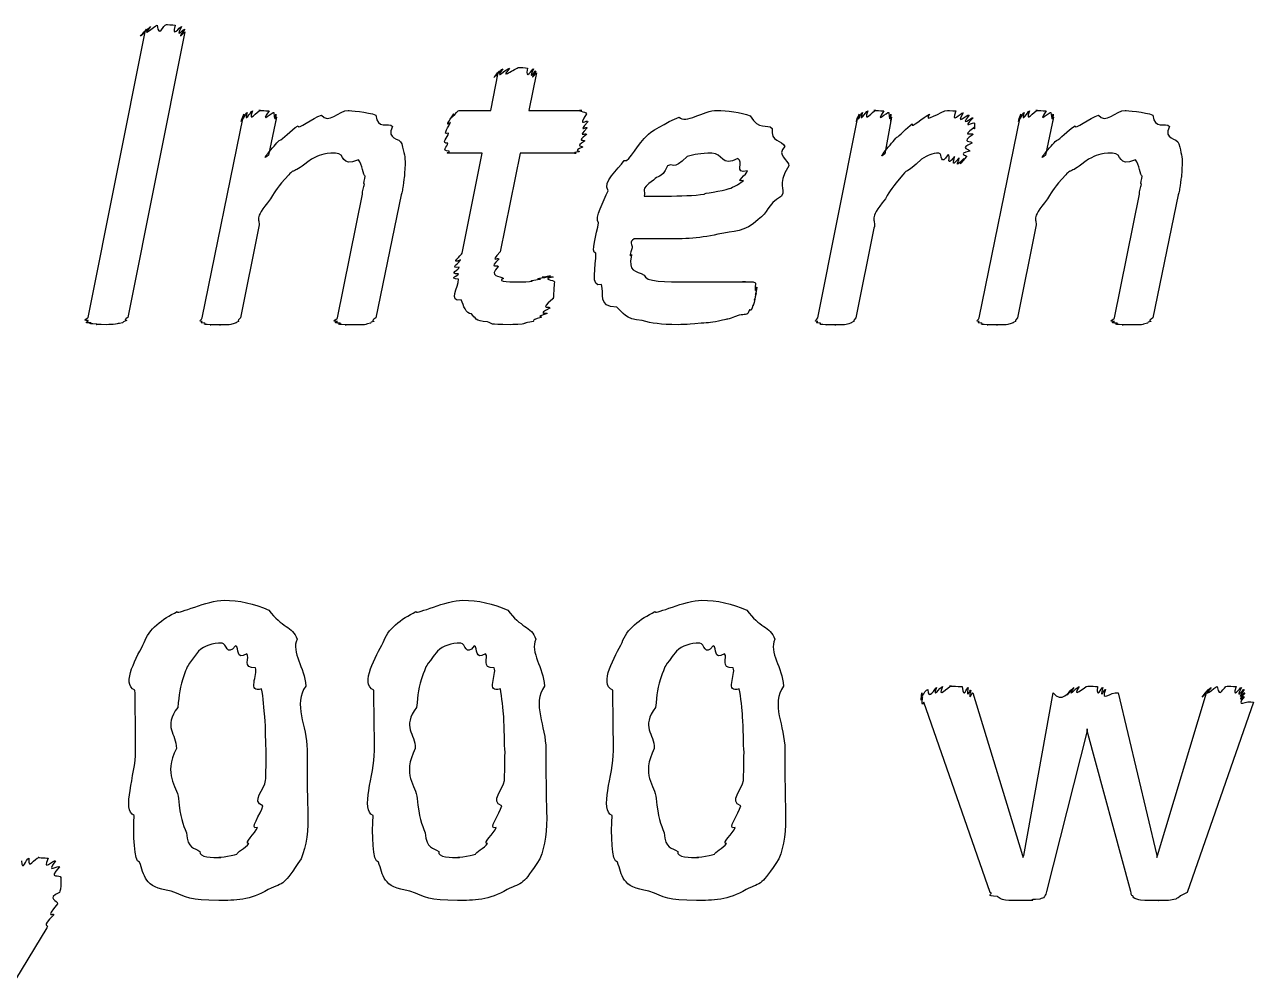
# Model space of a CAD drawing. Header units: millimetres. Extents: x 0 to 216, y 0 to 279.
# Drawn here: x 49.1 to 59.22, y 156.47 to 164.33 of the extents above; entities that cross this region are included whole.
import ezdxf

# ---------------------------------------------------------------- set-up
doc = ezdxf.new("R2010")
doc.units = ezdxf.units.MM
doc.layers.get('0').update_dxf_attribs({"linetype": 'CONTINUOUS'})

msp = doc.modelspace()

# ---------------------------------------------------------------- linework, layer by layer
at = {"color": 0}
for p, q in [((49.6274, 161.922), (50.0959, 164.27)), ((50.4211, 164.27), (49.9526, 161.922)), ((52.9399, 163.625), (53.0006, 163.934)), ((53.315, 163.934), (53.2543, 163.625)), ((52.681, 163.625), (52.9399, 163.625)), ((53.2543, 163.625), (53.6896, 163.625)), ((50.5658, 161.917), (50.902, 163.57)), ((51.1775, 163.57), (51.1115, 163.256)), ((53.7393, 163.532), (53.7393, 163.532)), ((55.6299, 161.917), (55.9608, 163.57)), ((56.2363, 163.57), (56.1813, 163.267)), ((56.92, 163.521), (56.92, 163.521)), ((56.9599, 161.917), (57.2961, 163.57)), ((57.5716, 163.57), (57.5056, 163.256)), ((52.8683, 163.273), (52.6313, 163.273)), ((52.7032, 162.451), (52.8683, 163.273)), ((53.1827, 163.273), (53.0172, 162.462)), ((53.6402, 163.273), (53.1827, 163.273)), ((52.2358, 163.184), (52.2358, 163.184)), ((55.0513, 163.129), (55.0513, 163.129)), ((55.3932, 163.168), (55.3932, 163.168)), ((58.6299, 163.184), (58.6299, 163.184)), ((51.6791, 161.917), (51.883, 162.936)), ((52.203, 162.931), (51.9934, 161.917)), ((54.2025, 162.92), (54.3842, 162.92)), ((58.0732, 161.917), (58.2771, 162.936)), ((58.5971, 162.931), (58.3875, 161.917)), ((51.0286, 162.655), (50.8801, 161.917)), ((56.0931, 162.655), (55.9442, 161.917)), ((57.4227, 162.655), (57.2742, 161.917)), ((54.3235, 162.567), (54.1196, 162.567)), ((57.0495, 157.191), (56.5037, 158.757)), ((56.9062, 158.834), (57.314, 157.494)), ((57.325, 157.494), (57.5677, 158.834)), ((58.1021, 158.834), (58.4218, 157.494)), ((58.4274, 157.494), (58.8299, 158.834)), ((59.2155, 158.757), (58.6701, 157.191)), ((59.1439, 158.834), (59.1439, 158.834)), ((57.8485, 158.52), (57.5123, 157.197)), ((57.8485, 158.52), (57.8485, 158.537)), ((57.8485, 158.537), (57.8485, 158.52)), ((58.2069, 157.197), (57.8485, 158.52)), ((51.4283, 158.365), (51.4283, 158.365)), ((53.3936, 158.365), (53.3936, 158.365)), ((55.36, 158.365), (55.36, 158.365)), ((51.0921, 158.344), (51.0921, 158.344)), ((53.0571, 158.344), (53.0571, 158.344)), ((55.0238, 158.344), (55.0238, 158.344)), ((57.314, 157.494), (57.3193, 157.478)), ((57.3193, 157.478), (57.325, 157.494)), ((58.4218, 157.494), (58.4218, 157.478)), ((58.4218, 157.478), (58.4274, 157.494)), ((49.4026, 157.313), (49.4026, 157.313)), ((49.2869, 156.899), (49.028, 156.475))]:
    msp.add_line(p, q, dxfattribs=at)
for points in [[(50.14, 164.314), (50.0475, 164.206), (50.1731, 164.321), (50.195, 164.326)], [(50.195, 164.326), (50.2087, 164.212), (50.2419, 164.331), (50.2722, 164.331)], [(50.2722, 164.331), (50.268, 164.331), (50.3245, 164.328), (50.3439, 164.326)], [(50.3439, 164.326), (50.3079, 164.206), (50.3823, 164.317), (50.3936, 164.314)], [(50.0959, 164.27), (50.0034, 164.18), (50.0987, 164.284), (50.1068, 164.292)], [(50.1068, 164.292), (50.0214, 164.199), (50.129, 164.31), (50.14, 164.314)], [(50.3936, 164.314), (50.3343, 164.199), (50.4169, 164.303), (50.4211, 164.292)], [(50.4211, 164.292), (50.341, 164.18), (50.4239, 164.277), (50.4211, 164.27)], [(53.0006, 163.934), (52.9181, 163.838), (53.0035, 163.946), (53.0119, 163.951)], [(53.0119, 163.951), (52.9318, 163.849), (53.0281, 163.963), (53.0394, 163.967)], [(53.0394, 163.967), (52.9579, 163.857), (53.0722, 163.973), (53.0945, 163.973)], [(53.0945, 163.973), (53.002, 163.86), (53.1414, 163.978), (53.1717, 163.978)], [(53.1717, 163.978), (53.1784, 163.978), (53.2239, 163.976), (53.2433, 163.973)], [(53.2433, 163.973), (53.2183, 163.857), (53.2818, 163.97), (53.2927, 163.967)], [(53.2927, 163.967), (53.2405, 163.849), (53.3093, 163.958), (53.3093, 163.951)], [(53.3093, 163.951), (53.2447, 163.838), (53.315, 163.941), (53.315, 163.934)], [(50.9351, 163.609), (50.9034, 163.504), (50.964, 163.62), (50.9792, 163.62)], [(50.9792, 163.62), (50.9365, 163.507), (51.0191, 163.625), (51.0452, 163.625)], [(51.0452, 163.625), (50.9916, 163.625), (51.0977, 163.623), (51.1168, 163.62)], [(51.1168, 163.62), (51.0286, 163.504), (51.1471, 163.616), (51.1556, 163.609)], [(51.5468, 163.587), (51.6019, 163.507), (51.6901, 163.625), (51.7673, 163.625)], [(51.7673, 163.625), (51.7701, 163.625), (51.9342, 163.612), (51.9934, 163.587)], [(52.6369, 163.598), (52.572, 163.507), (52.6658, 163.625), (52.681, 163.625)], [(53.6896, 163.625), (53.6303, 163.625), (53.7199, 163.616), (53.7284, 163.598)], [(54.489, 163.57), (54.5412, 163.507), (54.6887, 163.625), (54.8033, 163.625)], [(54.8033, 163.625), (54.8802, 163.625), (54.9988, 163.61), (55.0732, 163.581)], [(55.9992, 163.609), (55.9636, 163.504), (56.0243, 163.62), (56.0433, 163.62)], [(56.0433, 163.62), (56.0007, 163.507), (56.0836, 163.625), (56.1097, 163.625)], [(56.1097, 163.625), (56.0518, 163.625), (56.1566, 163.623), (56.1756, 163.62)], [(56.1756, 163.62), (56.0888, 163.504), (56.206, 163.616), (56.2144, 163.609)], [(56.5506, 163.593), (56.49, 163.507), (56.6512, 163.625), (56.6995, 163.625)], [(56.6995, 163.625), (56.6773, 163.625), (56.7436, 163.623), (56.7655, 163.62)], [(56.7655, 163.62), (56.7214, 163.5), (56.8067, 163.61), (56.8262, 163.604)], [(57.3292, 163.609), (57.2975, 163.504), (57.3581, 163.62), (57.3733, 163.62)], [(57.3733, 163.62), (57.3306, 163.507), (57.4132, 163.625), (57.4393, 163.625)], [(57.4393, 163.625), (57.3857, 163.625), (57.4918, 163.623), (57.5109, 163.62)], [(57.5109, 163.62), (57.4227, 163.504), (57.5412, 163.616), (57.5497, 163.609)], [(57.9409, 163.587), (57.996, 163.507), (58.0842, 163.625), (58.1614, 163.625)], [(58.1614, 163.625), (58.1642, 163.625), (58.3283, 163.612), (58.3875, 163.587)], [(50.902, 163.57), (50.8663, 163.478), (50.9034, 163.584), (50.9076, 163.593)], [(50.9076, 163.593), (50.8773, 163.493), (50.9242, 163.605), (50.9351, 163.609)], [(51.1556, 163.609), (51.1637, 163.493), (51.1722, 163.599), (51.1722, 163.593)], [(51.1722, 163.593), (51.1679, 163.478), (51.1775, 163.577), (51.1775, 163.57)], [(51.3539, 163.499), (51.3443, 163.46), (51.4766, 163.565), (51.5468, 163.587)], [(51.9934, 163.587), (52.0058, 163.46), (52.0982, 163.533), (52.131, 163.493)], [(52.5928, 163.438), (52.5321, 163.416), (52.6009, 163.5), (52.6094, 163.526)], [(52.6094, 163.526), (52.5459, 163.471), (52.626, 163.579), (52.6369, 163.598)], [(53.7284, 163.598), (53.6455, 163.471), (53.7393, 163.557), (53.7393, 163.532)], [(53.7393, 163.532), (53.6455, 163.43), (53.7365, 163.5), (53.7337, 163.482)], [(54.2301, 163.421), (54.2325, 163.434), (54.3927, 163.533), (54.489, 163.57)], [(55.0732, 163.581), (55.1476, 163.452), (55.2111, 163.521), (55.2552, 163.477)], [(55.9608, 163.57), (55.9276, 163.478), (55.9636, 163.584), (55.9717, 163.593)], [(55.9717, 163.593), (55.9414, 163.493), (55.9883, 163.605), (55.9992, 163.609)], [(56.2144, 163.609), (56.2254, 163.493), (56.231, 163.599), (56.231, 163.593)], [(56.231, 163.593), (56.2282, 163.478), (56.2363, 163.577), (56.2363, 163.57)], [(56.2804, 163.405), (56.2984, 163.405), (56.3633, 163.485), (56.4074, 163.515)], [(56.4074, 163.515), (56.3908, 163.467), (56.5023, 163.573), (56.5506, 163.593)], [(56.8262, 163.604), (56.7574, 163.489), (56.8607, 163.594), (56.8759, 163.587)], [(56.8759, 163.587), (56.7877, 163.474), (56.9006, 163.572), (56.9087, 163.565)], [(56.9087, 163.565), (56.8015, 163.456), (56.92, 163.539), (56.92, 163.521)], [(56.92, 163.521), (56.92, 163.43), (56.9172, 163.5), (56.9143, 163.482)], [(57.2961, 163.57), (57.2604, 163.478), (57.2975, 163.584), (57.3017, 163.593)], [(57.3017, 163.593), (57.2714, 163.493), (57.3183, 163.605), (57.3292, 163.609)], [(57.5497, 163.609), (57.5578, 163.493), (57.5663, 163.599), (57.5663, 163.593)], [(57.5663, 163.593), (57.562, 163.478), (57.5716, 163.577), (57.5716, 163.57)], [(57.748, 163.499), (57.7384, 163.46), (57.8707, 163.565), (57.9409, 163.587)], [(58.3875, 163.587), (58.3999, 163.46), (58.4923, 163.533), (58.5251, 163.493)], [(51.1997, 163.377), (51.2272, 163.386), (51.2946, 163.461), (51.3539, 163.499)], [(52.131, 163.493), (52.076, 163.379), (52.1931, 163.405), (52.2083, 163.35)], [(52.5872, 163.356), (52.524, 163.35), (52.5886, 163.405), (52.5928, 163.438)], [(53.7284, 163.427), (53.6346, 163.357), (53.7185, 163.39), (53.7118, 163.372)], [(53.7337, 163.482), (53.6416, 163.394), (53.7312, 163.445), (53.7284, 163.427)], [(54.0371, 163.212), (54.0826, 163.196), (54.1556, 163.362), (54.2301, 163.421)], [(55.2552, 163.477), (55.2401, 163.364), (55.3378, 163.383), (55.36, 163.328)], [(56.9087, 163.427), (56.7944, 163.353), (56.9048, 163.38), (56.8978, 163.356)], [(56.9143, 163.482), (56.7986, 163.397), (56.9115, 163.449), (56.9087, 163.427)], [(57.5938, 163.377), (57.6213, 163.386), (57.6887, 163.461), (57.748, 163.499)], [(58.5251, 163.493), (58.4701, 163.379), (58.5872, 163.405), (58.6024, 163.35)], [(51.1115, 163.256), (51.0247, 163.184), (51.1584, 163.336), (51.1997, 163.377)], [(52.2083, 163.35), (52.2263, 163.273), (52.2358, 163.242), (52.2358, 163.184)], [(52.5985, 163.289), (52.524, 163.295), (52.5872, 163.322), (52.5872, 163.356)], [(53.6952, 163.322), (53.6085, 163.291), (53.6787, 163.295), (53.6677, 163.284)], [(53.7118, 163.372), (53.6236, 163.32), (53.7023, 163.336), (53.6952, 163.322)], [(55.36, 163.328), (55.2842, 163.254), (55.3932, 163.219), (55.3932, 163.168)], [(56.1813, 163.267), (56.104, 163.198), (56.2434, 163.361), (56.2804, 163.405)], [(56.8978, 163.356), (56.7835, 163.306), (56.8882, 163.311), (56.8812, 163.289)], [(57.5056, 163.256), (57.4188, 163.184), (57.5525, 163.336), (57.5938, 163.377)], [(58.6024, 163.35), (58.6204, 163.273), (58.6299, 163.242), (58.6299, 163.184)], [(51.4643, 163.223), (51.2932, 163.092), (51.3348, 163.152), (51.277, 163.096)], [(51.6625, 163.273), (51.5468, 163.273), (51.5331, 163.256), (51.4643, 163.223)], [(51.8502, 163.218), (51.6971, 163.154), (51.7507, 163.273), (51.6625, 163.273)], [(51.9053, 163.085), (51.8887, 163.085), (51.8859, 163.184), (51.8502, 163.218)], [(52.6313, 163.273), (52.5392, 163.273), (52.6052, 163.278), (52.5985, 163.289)], [(53.6677, 163.284), (53.5905, 163.273), (53.6512, 163.273), (53.6402, 163.273)], [(53.9048, 162.964), (53.8579, 163.037), (53.9845, 163.135), (54.0371, 163.212)], [(54.5553, 163.245), (54.4311, 163.118), (54.4421, 163.201), (54.3952, 163.168)], [(54.7592, 163.273), (54.6668, 163.273), (54.6132, 163.263), (54.5553, 163.245)], [(54.9741, 163.229), (54.8361, 163.154), (54.8499, 163.273), (54.7592, 163.273)], [(55.0513, 163.129), (54.9381, 163.099), (55.0252, 163.202), (54.9741, 163.229)], [(56.4843, 163.223), (56.3425, 163.092), (56.3809, 163.152), (56.3301, 163.096)], [(56.6279, 163.273), (56.5672, 163.273), (56.5397, 163.256), (56.4843, 163.223)], [(56.7048, 163.262), (56.636, 163.154), (56.6568, 163.273), (56.6279, 163.273)], [(56.7545, 163.245), (56.6801, 163.143), (56.727, 163.257), (56.7048, 163.262)], [(56.793, 163.234), (56.7062, 163.132), (56.7683, 163.241), (56.7545, 163.245)], [(56.8318, 163.229), (56.7323, 163.125), (56.8067, 163.23), (56.793, 163.234)], [(56.8537, 163.245), (56.7503, 163.125), (56.8385, 163.229), (56.8318, 163.229)], [(56.8812, 163.289), (56.7683, 163.264), (56.8646, 163.256), (56.8537, 163.245)], [(57.8584, 163.223), (57.6873, 163.092), (57.7289, 163.152), (57.6711, 163.096)], [(58.0566, 163.273), (57.9409, 163.273), (57.9272, 163.256), (57.8584, 163.223)], [(58.2443, 163.218), (58.0912, 163.154), (58.1448, 163.273), (58.0566, 163.273)], [(58.2993, 163.085), (58.2828, 163.085), (58.2799, 163.184), (58.2443, 163.218)], [(52.2358, 163.184), (52.2263, 163.052), (52.2319, 163.098), (52.2249, 163.058)], [(54.3952, 163.168), (54.3401, 163.052), (54.3126, 163.096), (54.2794, 163.052)], [(55.0182, 163.047), (54.9381, 163.03), (55.0513, 163.099), (55.0513, 163.129)], [(55.3932, 163.168), (55.2842, 162.993), (55.3724, 162.993), (55.3325, 162.92)], [(58.6299, 163.184), (58.6204, 163.052), (58.626, 163.098), (58.619, 163.058)], [(51.277, 163.096), (51.1789, 162.982), (51.1722, 162.975), (51.1281, 162.898)], [(51.883, 162.936), (51.8806, 162.96), (51.8954, 162.993), (51.8996, 163.019)], [(51.8996, 163.019), (51.8887, 163.011), (51.9053, 163.066), (51.9053, 163.085)], [(52.2249, 163.058), (52.2153, 162.971), (52.2139, 162.975), (52.203, 162.931)], [(54.2794, 163.052), (54.1556, 162.967), (54.2202, 162.967), (54.2025, 162.92)], [(54.9025, 162.981), (54.894, 162.978), (54.9963, 163.02), (55.0182, 163.047)], [(56.3301, 163.096), (56.2391, 162.982), (56.231, 162.975), (56.1869, 162.898)], [(57.6711, 163.096), (57.573, 162.982), (57.5663, 162.975), (57.5222, 162.898)], [(58.2771, 162.936), (58.2747, 162.96), (58.2895, 162.993), (58.2937, 163.019)], [(58.2937, 163.019), (58.2828, 163.011), (58.2993, 163.066), (58.2993, 163.085)], [(58.619, 163.058), (58.6094, 162.971), (58.608, 162.975), (58.5971, 162.931)], [(53.8275, 162.699), (53.7891, 162.743), (53.8716, 162.876), (53.9048, 162.964)], [(54.3842, 162.92), (54.5013, 162.92), (54.6132, 162.925), (54.6985, 162.936)], [(54.6985, 162.936), (54.671, 162.942), (54.8499, 162.961), (54.9025, 162.981)], [(55.3325, 162.92), (55.2027, 162.845), (55.2277, 162.782), (55.1395, 162.727)], [(51.1281, 162.898), (50.9736, 162.713), (51.0508, 162.743), (51.0286, 162.655)], [(56.1869, 162.898), (56.038, 162.713), (56.1149, 162.743), (56.0931, 162.655)], [(57.5222, 162.898), (57.3677, 162.713), (57.4449, 162.743), (57.4227, 162.655)], [(55.1395, 162.727), (55.0305, 162.622), (54.9437, 162.635), (54.8086, 162.606)], [(53.8057, 162.451), (53.7559, 162.449), (53.8124, 162.611), (53.8275, 162.699)], [(54.8086, 162.606), (54.6407, 162.567), (54.5112, 162.567), (54.3235, 162.567)], [(54.1196, 162.567), (54.0755, 162.545), (54.1059, 162.52), (54.1031, 162.495)], [(52.6919, 162.396), (52.5985, 162.354), (52.699, 162.432), (52.7032, 162.451)], [(53.0063, 162.402), (52.9181, 162.316), (53.0006, 162.359), (53.0006, 162.341)], [(53.0172, 162.462), (52.9248, 162.36), (53.0091, 162.424), (53.0063, 162.402)], [(53.8498, 162.192), (53.7559, 162.155), (53.8057, 162.352), (53.8057, 162.451)], [(54.1031, 162.495), (54.0674, 162.38), (54.0978, 162.453), (54.0978, 162.435)], [(54.0978, 162.435), (54.0674, 162.292), (54.132, 162.31), (54.2025, 162.27)], [(52.6754, 162.281), (52.5872, 162.276), (52.681, 162.316), (52.681, 162.336)], [(52.681, 162.336), (52.59, 162.316), (52.6881, 162.377), (52.6919, 162.396)], [(53.0006, 162.341), (52.9181, 162.254), (53.0144, 162.264), (53.0447, 162.242)], [(52.6754, 162.237), (52.5833, 162.243), (52.6754, 162.265), (52.6754, 162.281)], [(52.6976, 162.065), (52.5833, 162.045), (52.6754, 162.17), (52.6754, 162.237)], [(53.0447, 162.242), (52.9759, 162.214), (53.1234, 162.214), (53.1936, 162.214)], [(53.1936, 162.214), (53.1964, 162.214), (53.2557, 162.216), (53.2818, 162.22)], [(53.2818, 162.22), (53.2486, 162.226), (53.3287, 162.232), (53.3481, 162.237)], [(53.3481, 162.237), (53.2846, 162.237), (53.3809, 162.249), (53.3922, 162.253)], [(53.3922, 162.253), (53.3107, 162.247), (53.4197, 162.264), (53.4307, 162.264)], [(53.4307, 162.264), (53.3329, 162.247), (53.4487, 162.26), (53.4529, 162.253)], [(53.4529, 162.253), (53.3439, 162.232), (53.4638, 162.232), (53.4638, 162.214)], [(53.4638, 162.214), (53.461, 162.195), (53.461, 162.173), (53.4582, 162.148)], [(54.2025, 162.27), (54.2078, 162.214), (54.387, 162.214), (54.5497, 162.214)], [(54.5497, 162.214), (54.5634, 162.214), (54.6957, 162.214), (54.7592, 162.214)], [(54.7592, 162.214), (54.8058, 162.214), (54.8749, 162.214), (54.919, 162.214)], [(54.919, 162.214), (54.8982, 162.214), (55.0044, 162.214), (55.0347, 162.214)], [(55.0347, 162.214), (54.9575, 162.214), (55.0845, 162.214), (55.0954, 162.214)], [(55.0954, 162.214), (55.0968, 162.214), (55.1134, 162.21), (55.1173, 162.203)], [(55.1173, 162.203), (55.1078, 162.082), (55.1286, 162.184), (55.1286, 162.17)], [(53.4582, 162.148), (53.4539, 162.027), (53.4501, 162.096), (53.4472, 162.071)], [(53.9764, 162.005), (53.8138, 162.008), (53.8787, 162.118), (53.8498, 162.192)], [(55.1229, 162.121), (55.1007, 162.019), (55.1145, 162.089), (55.112, 162.071)], [(55.1286, 162.17), (55.1078, 162.052), (55.1258, 162.138), (55.1229, 162.121)], [(52.7801, 161.95), (52.7332, 161.953), (52.7156, 162.021), (52.6976, 162.065)], [(53.425, 161.999), (53.3107, 161.935), (53.4098, 161.966), (53.4031, 161.955)], [(53.4472, 162.071), (53.3287, 161.975), (53.4363, 162.021), (53.425, 161.999)], [(54.186, 161.895), (54.0424, 161.908), (54.0314, 161.957), (53.9764, 162.005)], [(55.0954, 162.021), (55.0788, 161.953), (55.0788, 161.994), (55.0679, 161.983)], [(55.112, 162.071), (55.0926, 161.983), (55.1021, 162.035), (55.0954, 162.021)], [(49.6274, 161.895), (49.5695, 161.895), (49.6231, 161.914), (49.6274, 161.922)], [(49.6492, 161.878), (49.5776, 161.875), (49.6302, 161.887), (49.6274, 161.895)], [(49.9413, 161.895), (49.8934, 161.875), (49.9223, 161.881), (49.9085, 161.878)], [(49.9526, 161.922), (49.9085, 161.895), (49.9484, 161.906), (49.9413, 161.895)], [(50.5658, 161.889), (50.5245, 161.887), (50.5658, 161.906), (50.5658, 161.917)], [(50.8801, 161.917), (50.8483, 161.887), (50.8702, 161.896), (50.8635, 161.889)], [(51.6791, 161.889), (51.616, 161.887), (51.6749, 161.906), (51.6791, 161.917)], [(51.9934, 161.917), (51.9437, 161.887), (51.9836, 161.896), (51.9769, 161.889)], [(52.9124, 161.884), (52.8077, 161.89), (52.8161, 161.919), (52.7801, 161.95)], [(53.3534, 161.922), (53.2515, 161.89), (53.3121, 161.9), (53.2874, 161.889)], [(53.4031, 161.955), (53.2927, 161.913), (53.3756, 161.933), (53.3534, 161.922)], [(54.4834, 161.862), (54.3292, 161.862), (54.2699, 161.873), (54.186, 161.895)], [(54.8474, 161.9), (54.7508, 161.875), (54.737, 161.879), (54.671, 161.873)], [(54.985, 161.939), (54.8584, 161.897), (54.9025, 161.911), (54.8474, 161.9)], [(55.0679, 161.983), (55.0527, 161.928), (55.0252, 161.953), (54.985, 161.939)], [(55.6299, 161.889), (55.5886, 161.887), (55.6299, 161.906), (55.6299, 161.917)], [(55.9442, 161.917), (55.9125, 161.887), (55.9347, 161.896), (55.9276, 161.889)], [(56.9599, 161.889), (56.9186, 161.887), (56.9599, 161.906), (56.9599, 161.917)], [(57.2742, 161.917), (57.2424, 161.887), (57.2643, 161.896), (57.2576, 161.889)], [(58.0732, 161.889), (58.0101, 161.887), (58.069, 161.906), (58.0732, 161.917)], [(58.3875, 161.917), (58.3378, 161.887), (58.3777, 161.896), (58.371, 161.889)], [(49.6933, 161.867), (49.5999, 161.869), (49.6605, 161.874), (49.6492, 161.878)], [(49.7762, 161.862), (49.6397, 161.862), (49.7156, 161.863), (49.6933, 161.867)], [(49.8531, 161.867), (49.8203, 161.862), (49.8052, 161.862), (49.7762, 161.862)], [(49.9085, 161.878), (49.8644, 161.869), (49.8754, 161.87), (49.8531, 161.867)], [(50.5876, 161.873), (50.5284, 161.875), (50.5686, 161.885), (50.5658, 161.889)], [(50.6317, 161.862), (50.5506, 161.864), (50.5989, 161.869), (50.5876, 161.873)], [(50.709, 161.862), (50.5876, 161.862), (50.6497, 161.862), (50.6317, 161.862)], [(50.7862, 161.862), (50.6497, 161.862), (50.7379, 161.862), (50.709, 161.862)], [(50.836, 161.873), (50.8109, 161.864), (50.8081, 161.864), (50.7862, 161.862)], [(50.8635, 161.889), (50.837, 161.875), (50.8497, 161.879), (50.836, 161.873)], [(51.7013, 161.873), (51.6241, 161.875), (51.6819, 161.885), (51.6791, 161.889)], [(51.7454, 161.862), (51.646, 161.864), (51.7123, 161.869), (51.7013, 161.873)], [(51.8223, 161.862), (51.6862, 161.862), (51.7673, 161.862), (51.7454, 161.862)], [(51.8996, 161.862), (51.8664, 161.862), (51.8555, 161.862), (51.8223, 161.862)], [(51.9493, 161.873), (51.9067, 161.864), (51.9218, 161.864), (51.8996, 161.862)], [(51.9769, 161.889), (51.9328, 161.875), (51.9631, 161.879), (51.9493, 161.873)], [(53.1001, 161.862), (52.9096, 161.862), (52.9636, 161.869), (52.9124, 161.884)], [(53.1992, 161.867), (53.1386, 161.862), (53.1357, 161.862), (53.1001, 161.862)], [(53.2874, 161.889), (53.2007, 161.873), (53.2324, 161.874), (53.1992, 161.867)], [(54.671, 161.873), (54.5056, 161.862), (54.5454, 161.862), (54.4834, 161.862)], [(55.6521, 161.873), (55.5928, 161.875), (55.6327, 161.885), (55.6299, 161.889)], [(55.6962, 161.862), (55.6147, 161.864), (55.663, 161.869), (55.6521, 161.873)], [(55.7735, 161.862), (55.6521, 161.862), (55.7142, 161.862), (55.6962, 161.862)], [(55.8504, 161.862), (55.7142, 161.862), (55.8024, 161.862), (55.7735, 161.862)], [(55.9001, 161.873), (55.8754, 161.864), (55.8726, 161.864), (55.8504, 161.862)], [(55.9276, 161.889), (55.9015, 161.875), (55.9139, 161.879), (55.9001, 161.873)], [(56.9817, 161.873), (56.9225, 161.875), (56.9627, 161.885), (56.9599, 161.889)], [(57.0258, 161.862), (56.9447, 161.864), (56.993, 161.869), (56.9817, 161.873)], [(57.1031, 161.862), (56.9817, 161.862), (57.0438, 161.862), (57.0258, 161.862)], [(57.1803, 161.862), (57.0438, 161.862), (57.132, 161.862), (57.1031, 161.862)], [(57.2301, 161.873), (57.205, 161.864), (57.2022, 161.864), (57.1803, 161.862)], [(57.2576, 161.889), (57.2311, 161.875), (57.2438, 161.879), (57.2301, 161.873)], [(58.0954, 161.873), (58.0182, 161.875), (58.076, 161.885), (58.0732, 161.889)], [(58.1395, 161.862), (58.0401, 161.864), (58.1064, 161.869), (58.0954, 161.873)], [(58.2164, 161.862), (58.0803, 161.862), (58.1614, 161.862), (58.1395, 161.862)], [(58.2937, 161.862), (58.2605, 161.862), (58.2496, 161.862), (58.2164, 161.862)], [(58.3434, 161.873), (58.3008, 161.864), (58.3159, 161.864), (58.2937, 161.862)], [(58.371, 161.889), (58.3269, 161.875), (58.3572, 161.879), (58.3434, 161.873)], [(50.359, 159.501), (50.3661, 159.476), (50.6084, 159.595), (50.745, 159.595)], [(50.745, 159.595), (50.8663, 159.595), (50.9958, 159.567), (51.1143, 159.512)], [(52.324, 159.501), (52.3311, 159.476), (52.5734, 159.595), (52.7099, 159.595)], [(52.7099, 159.595), (52.8313, 159.595), (52.9608, 159.567), (53.0793, 159.512)], [(54.2907, 159.501), (54.2974, 159.476), (54.5402, 159.595), (54.6763, 159.595)], [(54.6763, 159.595), (54.7977, 159.595), (54.9271, 159.567), (55.0457, 159.512)], [(50.0888, 159.247), (50.1234, 159.355), (50.2377, 159.442), (50.359, 159.501)], [(51.1143, 159.512), (51.2191, 159.37), (51.3084, 159.381), (51.3457, 159.275)], [(52.0541, 159.247), (52.0883, 159.355), (52.203, 159.442), (52.324, 159.501)], [(53.0793, 159.512), (53.1841, 159.37), (53.2737, 159.381), (53.3107, 159.275)], [(54.0205, 159.247), (54.0551, 159.355), (54.1694, 159.442), (54.2907, 159.501)], [(55.0457, 159.512), (55.1505, 159.37), (55.2401, 159.381), (55.2771, 159.275)], [(51.3457, 159.275), (51.296, 159.161), (51.4092, 159.044), (51.4174, 158.889)], [(53.3107, 159.275), (53.2613, 159.161), (53.3742, 159.044), (53.3823, 158.889)], [(55.2771, 159.275), (55.2277, 159.161), (55.3406, 159.044), (55.3491, 158.889)], [(50.0119, 158.856), (49.8919, 158.903), (50.0338, 159.14), (50.0888, 159.247)], [(50.5354, 159.176), (50.4321, 159.035), (50.4486, 159.068), (50.4197, 158.988)], [(50.7284, 159.242), (50.6483, 159.242), (50.5866, 159.22), (50.5354, 159.176)], [(50.8385, 159.22), (50.7668, 159.124), (50.7683, 159.242), (50.7284, 159.242)], [(50.9323, 159.154), (50.836, 159.095), (50.8744, 159.205), (50.8385, 159.22)], [(51.9769, 158.856), (51.8569, 158.903), (51.9987, 159.14), (52.0541, 159.247)], [(52.5004, 159.176), (52.397, 159.035), (52.4136, 159.068), (52.3847, 158.988)], [(52.6934, 159.242), (52.6136, 159.242), (52.5515, 159.22), (52.5004, 159.176)], [(52.8038, 159.22), (52.7322, 159.124), (52.7332, 159.242), (52.6934, 159.242)], [(52.8973, 159.154), (52.801, 159.095), (52.8394, 159.205), (52.8038, 159.22)], [(53.9433, 158.856), (53.8233, 158.903), (53.9655, 159.14), (54.0205, 159.247)], [(54.4671, 159.176), (54.3638, 159.035), (54.38, 159.068), (54.3511, 158.988)], [(54.6597, 159.242), (54.58, 159.242), (54.5179, 159.22), (54.4671, 159.176)], [(54.7702, 159.22), (54.6985, 159.124), (54.7, 159.242), (54.6597, 159.242)], [(54.864, 159.154), (54.7673, 159.095), (54.8058, 159.205), (54.7702, 159.22)], [(51.0039, 159.038), (50.891, 159.035), (50.9612, 159.124), (50.9323, 159.154)], [(52.9689, 159.038), (52.856, 159.035), (52.9262, 159.124), (52.8973, 159.154)], [(54.9356, 159.038), (54.8224, 159.035), (54.8929, 159.124), (54.864, 159.154)], [(50.4197, 158.988), (50.377, 158.878), (50.3756, 158.819), (50.3647, 158.713)], [(51.0536, 158.867), (50.9323, 158.823), (51.0261, 158.99), (51.0039, 159.038)], [(52.3847, 158.988), (52.342, 158.878), (52.3406, 158.819), (52.3296, 158.713)], [(53.0186, 158.867), (52.8973, 158.823), (52.9911, 158.99), (52.9689, 159.038)], [(54.3511, 158.988), (54.3084, 158.878), (54.307, 158.819), (54.296, 158.713)], [(54.985, 158.867), (54.864, 158.823), (54.9575, 158.99), (54.9356, 159.038)], [(51.0812, 158.636), (51.0755, 158.691), (51.0674, 158.801), (51.0536, 158.867)], [(51.4174, 158.889), (51.3098, 158.738), (51.4283, 158.564), (51.4283, 158.365)], [(53.0461, 158.636), (53.0408, 158.691), (53.0324, 158.801), (53.0186, 158.867)], [(53.3823, 158.889), (53.2751, 158.738), (53.3936, 158.564), (53.3936, 158.365)], [(55.0125, 158.636), (55.0072, 158.691), (54.9988, 158.801), (54.985, 158.867)], [(55.3491, 158.889), (55.2415, 158.738), (55.36, 158.564), (55.36, 158.365)], [(56.4871, 158.834), (56.4706, 158.746), (56.5037, 158.853), (56.5369, 158.861)], [(56.5369, 158.861), (56.5397, 158.76), (56.5976, 158.874), (56.6085, 158.878)], [(56.6085, 158.878), (56.5658, 158.768), (56.6388, 158.884), (56.6579, 158.884)], [(56.6579, 158.884), (56.6057, 158.771), (56.7034, 158.889), (56.7298, 158.889)], [(56.7298, 158.889), (56.6692, 158.889), (56.7958, 158.887), (56.818, 158.884)], [(56.818, 158.884), (56.8304, 158.768), (56.8565, 158.881), (56.8674, 158.878)], [(56.8674, 158.878), (56.8523, 158.76), (56.8854, 158.867), (56.8896, 158.856)], [(57.7109, 158.856), (57.646, 158.76), (57.7275, 158.874), (57.7384, 158.878)], [(57.7384, 158.878), (57.6682, 158.768), (57.7631, 158.884), (57.7825, 158.884)], [(57.7825, 158.884), (57.7081, 158.771), (57.828, 158.889), (57.8541, 158.889)], [(57.8541, 158.889), (57.8845, 158.889), (57.912, 158.887), (57.9314, 158.884)], [(57.9314, 158.884), (57.9219, 158.768), (57.9646, 158.881), (57.9755, 158.878)], [(57.9755, 158.878), (57.9438, 158.76), (57.9935, 158.869), (57.9974, 158.861)], [(57.9974, 158.861), (57.9547, 158.746), (58.039, 158.845), (58.1021, 158.834)], [(58.8409, 158.856), (58.7527, 158.76), (58.8574, 158.874), (58.8684, 158.878)], [(58.8684, 158.878), (58.7774, 158.768), (58.8987, 158.884), (58.9181, 158.884)], [(58.9181, 158.884), (58.9361, 158.771), (58.9675, 158.889), (59.0007, 158.889)], [(59.0007, 158.889), (58.9979, 158.889), (59.0532, 158.887), (59.0723, 158.884)], [(59.0723, 158.884), (59.0352, 158.768), (59.1054, 158.881), (59.1164, 158.878)], [(59.1164, 158.878), (59.0571, 158.76), (59.1344, 158.869), (59.1386, 158.861)], [(59.1386, 158.861), (59.0642, 158.746), (59.1439, 158.845), (59.1439, 158.834)], [(50.0172, 158.355), (50.0172, 158.481), (50.0144, 158.704), (50.0119, 158.856)], [(51.9825, 158.355), (51.9825, 158.481), (51.9797, 158.704), (51.9769, 158.856)], [(53.9489, 158.355), (53.9489, 158.481), (53.9461, 158.704), (53.9433, 158.856)], [(56.4928, 158.801), (56.4706, 158.727), (56.4871, 158.826), (56.4871, 158.834)], [(56.5037, 158.757), (56.4776, 158.702), (56.4956, 158.79), (56.4928, 158.801)], [(56.8896, 158.856), (56.8635, 158.742), (56.902, 158.841), (56.9062, 158.834)], [(57.5677, 158.834), (57.6351, 158.742), (57.7067, 158.848), (57.7109, 158.856)], [(58.8299, 158.834), (58.7417, 158.742), (58.8366, 158.848), (58.8409, 158.856)], [(59.1386, 158.801), (59.0613, 158.702), (59.1633, 158.775), (59.2155, 158.757)], [(59.1439, 158.834), (59.0642, 158.727), (59.1414, 158.815), (59.1386, 158.801)], [(50.3647, 158.713), (50.2405, 158.55), (50.3534, 158.498), (50.3534, 158.376)], [(52.3296, 158.713), (52.2055, 158.55), (52.3187, 158.498), (52.3187, 158.376)], [(54.296, 158.713), (54.1722, 158.55), (54.2851, 158.498), (54.2851, 158.376)], [(51.0921, 158.344), (51.0868, 158.4), (51.0879, 158.55), (51.0812, 158.636)], [(53.0571, 158.344), (53.0518, 158.4), (53.0532, 158.55), (53.0461, 158.636)], [(55.0238, 158.344), (55.0182, 158.4), (55.0196, 158.55), (55.0125, 158.636)], [(50.0063, 157.825), (49.8987, 157.864), (50.0172, 158.156), (50.0172, 158.355)], [(50.3534, 158.376), (50.2405, 158.151), (50.359, 158.076), (50.37, 157.963)], [(51.4283, 158.365), (51.4283, 158.12), (51.4297, 158.013), (51.4339, 157.859)], [(51.9712, 157.825), (51.864, 157.864), (51.9825, 158.156), (51.9825, 158.355)], [(52.3187, 158.376), (52.2055, 158.151), (52.324, 158.076), (52.3353, 157.963)], [(53.3936, 158.365), (53.3936, 158.12), (53.3947, 158.013), (53.3989, 157.859)], [(53.938, 157.825), (53.8304, 157.864), (53.9489, 158.156), (53.9489, 158.355)], [(54.2851, 158.376), (54.1722, 158.151), (54.2907, 158.076), (54.3017, 157.963)], [(55.36, 158.365), (55.36, 158.12), (55.3614, 158.013), (55.3653, 157.859)], [(51.0868, 158.112), (51.0868, 158.091), (51.0921, 158.262), (51.0921, 158.344)], [(53.0518, 158.112), (53.0518, 158.091), (53.0571, 158.262), (53.0571, 158.344)], [(55.0182, 158.112), (55.0182, 158.091), (55.0238, 158.262), (55.0238, 158.344)], [(51.0646, 157.903), (50.9612, 157.944), (51.0826, 158.037), (51.0868, 158.112)], [(53.0296, 157.903), (52.9262, 157.944), (53.0475, 158.037), (53.0518, 158.112)], [(54.9963, 157.903), (54.8929, 157.944), (55.0139, 158.037), (55.0182, 158.112)], [(50.37, 157.963), (50.3837, 157.805), (50.4059, 157.755), (50.4363, 157.682)], [(52.3353, 157.963), (52.349, 157.805), (52.3709, 157.755), (52.4013, 157.682)], [(54.3017, 157.963), (54.3154, 157.805), (54.3373, 157.755), (54.3676, 157.682)], [(51.0205, 157.726), (50.9393, 157.699), (51.0536, 157.839), (51.0646, 157.903)], [(51.4339, 157.859), (51.4396, 157.699), (51.423, 157.577), (51.3789, 157.467)], [(52.9855, 157.726), (52.9043, 157.699), (53.0186, 157.839), (53.0296, 157.903)], [(53.3989, 157.859), (53.4046, 157.699), (53.388, 157.577), (53.3439, 157.467)], [(54.9522, 157.726), (54.8707, 157.699), (54.985, 157.839), (54.9963, 157.903)], [(55.3653, 157.859), (55.3709, 157.699), (55.3544, 157.577), (55.3103, 157.467)], [(50.0503, 157.439), (50.002, 157.441), (49.9981, 157.674), (50.0063, 157.825)], [(52.0153, 157.439), (51.9673, 157.441), (51.9631, 157.674), (51.9712, 157.825)], [(53.9821, 157.439), (53.9337, 157.441), (53.9295, 157.674), (53.938, 157.825)], [(50.4363, 157.682), (50.443, 157.544), (50.5023, 157.561), (50.5464, 157.528)], [(50.9489, 157.594), (50.902, 157.591), (51.0011, 157.674), (51.0205, 157.726)], [(52.4013, 157.682), (52.4083, 157.544), (52.4676, 157.561), (52.5117, 157.528)], [(52.9138, 157.594), (52.8669, 157.591), (52.9664, 157.674), (52.9855, 157.726)], [(54.3676, 157.682), (54.3747, 157.544), (54.434, 157.561), (54.4781, 157.528)], [(54.8802, 157.594), (54.8337, 157.591), (54.9328, 157.674), (54.9522, 157.726)], [(50.8497, 157.506), (50.8469, 157.518), (50.9228, 157.557), (50.9489, 157.594)], [(52.8147, 157.506), (52.8119, 157.518), (52.8877, 157.557), (52.9138, 157.594)], [(54.7811, 157.506), (54.7783, 157.518), (54.8541, 157.557), (54.8802, 157.594)], [(49.0774, 157.45), (49.0859, 157.353), (49.1162, 157.468), (49.1381, 157.473)], [(49.1381, 157.473), (49.13, 157.36), (49.1878, 157.478), (49.2206, 157.478)], [(49.2206, 157.478), (49.1931, 157.478), (49.276, 157.475), (49.2979, 157.473)], [(49.2979, 157.473), (49.24, 157.353), (49.3434, 157.462), (49.3586, 157.45)], [(49.3586, 157.45), (49.2704, 157.331), (49.3832, 157.423), (49.3917, 157.401)], [(50.5464, 157.528), (50.5354, 157.478), (50.6511, 157.478), (50.7175, 157.478)], [(50.7175, 157.478), (50.6525, 157.478), (50.8123, 157.486), (50.8497, 157.506)], [(51.3789, 157.467), (51.2329, 157.246), (51.2438, 157.275), (51.1087, 157.214)], [(52.5117, 157.528), (52.5004, 157.478), (52.6161, 157.478), (52.6824, 157.478)], [(52.6824, 157.478), (52.6175, 157.478), (52.7773, 157.486), (52.8147, 157.506)], [(53.3439, 157.467), (53.1978, 157.246), (53.2088, 157.275), (53.0737, 157.214)], [(54.4781, 157.528), (54.4671, 157.478), (54.5828, 157.478), (54.6488, 157.478)], [(54.6488, 157.478), (54.5842, 157.478), (54.7441, 157.486), (54.7811, 157.506)], [(55.3103, 157.467), (55.1642, 157.246), (55.1751, 157.275), (55.0404, 157.214)], [(49.3917, 157.401), (49.2841, 157.287), (49.4026, 157.348), (49.4026, 157.313)], [(50.3093, 157.202), (50.0793, 157.231), (50.0902, 157.336), (50.0503, 157.439)], [(52.2746, 157.202), (52.0442, 157.231), (52.0555, 157.336), (52.0153, 157.439)], [(54.241, 157.202), (54.011, 157.231), (54.0219, 157.336), (53.9821, 157.439)], [(49.4026, 157.313), (49.4026, 157.205), (49.3984, 157.227), (49.3917, 157.191)], [(49.3917, 157.191), (49.2732, 157.136), (49.3818, 157.127), (49.3751, 157.098)], [(50.7009, 157.125), (50.461, 157.125), (50.4416, 157.15), (50.3093, 157.202)], [(51.1087, 157.214), (50.9612, 157.125), (50.836, 157.125), (50.7009, 157.125)], [(52.6658, 157.125), (52.426, 157.125), (52.4069, 157.15), (52.2746, 157.202)], [(53.0737, 157.214), (52.9262, 157.125), (52.801, 157.125), (52.6658, 157.125)], [(54.6322, 157.125), (54.3927, 157.125), (54.3733, 157.15), (54.241, 157.202)], [(55.0404, 157.214), (54.8929, 157.125), (54.7673, 157.125), (54.6322, 157.125)], [(57.1101, 157.158), (56.9958, 157.158), (57.0826, 157.18), (57.0495, 157.191)], [(57.1429, 157.136), (57.1281, 157.139), (57.1168, 157.15), (57.1101, 157.158)], [(57.4957, 157.158), (57.4876, 157.139), (57.4753, 157.143), (57.4573, 157.136)], [(57.5123, 157.197), (57.5028, 157.158), (57.5028, 157.17), (57.4957, 157.158)], [(58.2235, 157.164), (58.2083, 157.161), (58.2097, 157.186), (58.2069, 157.197)], [(58.2567, 157.136), (58.2235, 157.139), (58.2306, 157.153), (58.2235, 157.164)], [(58.6094, 157.158), (58.5833, 157.139), (58.59, 157.143), (58.5763, 157.136)], [(58.6701, 157.191), (58.5982, 157.154), (58.6161, 157.165), (58.6094, 157.158)], [(49.3751, 157.098), (49.2594, 156.957), (49.3557, 157.034), (49.342, 157.004)], [(57.2036, 157.125), (57.1571, 157.128), (57.1571, 157.132), (57.1429, 157.136)], [(57.3031, 157.125), (57.2093, 157.125), (57.2287, 157.125), (57.2036, 157.125)], [(57.3966, 157.125), (57.2865, 157.125), (57.3387, 157.125), (57.3031, 157.125)], [(57.4573, 157.136), (57.3373, 157.128), (57.4216, 157.128), (57.3966, 157.125)], [(58.3226, 157.125), (58.2567, 157.128), (58.2747, 157.132), (58.2567, 157.136)], [(58.4218, 157.125), (58.3075, 157.125), (58.3477, 157.125), (58.3226, 157.125)], [(58.5156, 157.125), (58.3847, 157.125), (58.4577, 157.125), (58.4218, 157.125)], [(58.5763, 157.136), (58.5541, 157.128), (58.5403, 157.128), (58.5156, 157.125)], [(49.342, 157.004), (49.2291, 156.894), (49.3088, 156.936), (49.2869, 156.899)]]:
    msp.add_open_spline(points, degree=3, dxfattribs=at)

doc.saveas('drawing.dxf')
